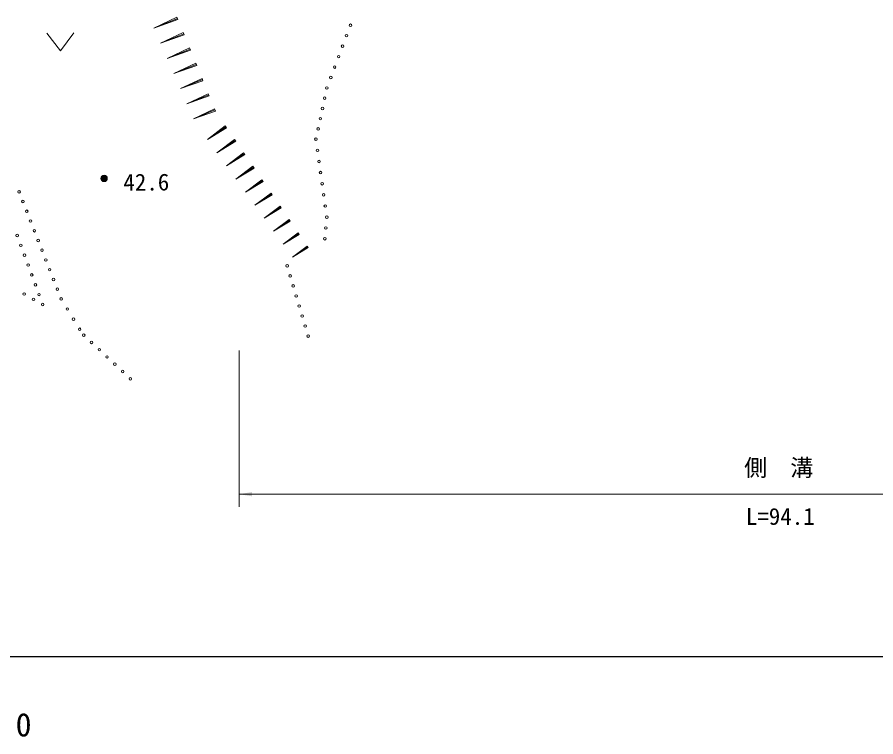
# Model space of a CAD drawing. Units: millimetres, scale not verified. Extents: x 40000 to 680000, y 20000 to 380000.
# Drawn here: x 369836 to 436999, y 198715 to 255030 of the extents above; entities that cross this region are included whole.
import ezdxf
from ezdxf.enums import TextEntityAlignment as Align

# ---------------------------------------------------------------- set-up
doc = ezdxf.new("R2010")
doc.units = ezdxf.units.MM
doc.header["$LTSCALE"] = 1000
doc.header["$PDMODE"] = 32
doc.header["$PDSIZE"] = 500
for name, color, linetype, lineweight in [('M-STR-HTXT', 7, 'Continuous', 13), ('M-TTL-BAND', 7, 'Continuous', 25), ('M-WORK', 1, 'Continuous', 13)]:
    doc.layers.add(name, color=color, linetype=linetype, lineweight=lineweight)
doc.styles.add('ＭＳ ゴシック', font='')
doc.styles.get('ＭＳ ゴシック').set_extended_font_data('MS Gothic')

# ---------------------------------------------------------------- blocks, each defined once
blk = doc.blocks.new('filled_arrow')
at = {"color": 0, "linetype": 'Continuous', "lineweight": -2}
blk.add_solid([(7.5, 1.25), (0, 0), (7.5, -1.25)], dxfattribs=at)

msp = doc.modelspace()

# ---------------------------------------------------------------- linework, layer by layer
at = {"layer": 'M-STR-HTXT'}
for p, q in [((387206, 228958), (387206, 216702)), ((387206, 217702), (472054, 217702))]:
    msp.add_line(p, q, dxfattribs=at)
at = {"layer": 'M-TTL-BAND'}
msp.add_line((40000, 205000), (579000, 205000), dxfattribs=at)
at = {"layer": 'M-WORK'}
for p, q in [((382333, 255030), (380526, 254182)), ((382370, 254938), (380526, 254182)), ((382408, 254846), (380526, 254182)), ((382333, 255030), (382408, 254846)), ((372162, 253781), (373222, 252388)), ((373222, 252388), (374262, 253795)), ((382826, 253826), (381047, 252991)), ((382863, 253736), (381047, 252991)), ((382900, 253645), (381047, 252991)), ((382826, 253826), (382900, 253645)), ((383318, 252625), (381567, 251803)), ((383355, 252536), (381567, 251803)), ((383318, 252625), (383391, 252447)), ((383391, 252447), (381567, 251803)), ((383809, 251427), (382085, 250618)), ((383845, 251339), (382085, 250618)), ((383881, 251251), (382085, 250618)), ((383809, 251427), (383881, 251251)), ((384299, 250232), (382602, 249436)), ((384334, 250146), (382602, 249436)), ((384370, 250059), (382602, 249436)), ((384299, 250232), (384370, 250059)), ((384787, 249040), (383118, 248256)), ((384822, 248955), (383118, 248256)), ((384857, 248869), (383118, 248256)), ((384787, 249040), (384857, 248869)), ((385275, 247850), (383633, 247080)), ((385275, 247850), (385344, 247683)), ((385309, 247766), (383633, 247080)), ((385344, 247683), (383633, 247080)), ((386114, 246517), (384716, 245458)), ((386114, 246517), (386213, 246373)), ((386163, 246445), (384716, 245458)), ((386213, 246373), (384716, 245458)), ((386833, 245462), (385462, 244423)), ((386882, 245391), (385462, 244423)), ((386930, 245320), (385462, 244423)), ((386833, 245462), (386930, 245320)), ((387551, 244410), (386206, 243391)), ((387598, 244341), (386206, 243391)), ((387646, 244271), (386206, 243391)), ((387551, 244410), (387646, 244271)), ((388267, 243361), (386949, 242362)), ((388313, 243293), (386949, 242362)), ((388360, 243224), (386949, 242362)), ((388267, 243361), (388360, 243224)), ((388980, 242314), (387689, 241336)), ((389026, 242247), (387689, 241336)), ((389072, 242180), (387689, 241336)), ((388980, 242314), (389072, 242180)), ((389692, 241270), (388427, 240312)), ((389737, 241205), (388427, 240312)), ((389781, 241139), (388427, 240312)), ((389692, 241270), (389781, 241139)), ((390402, 240229), (389163, 239291)), ((390446, 240165), (389163, 239291)), ((390490, 240101), (389163, 239291)), ((390402, 240229), (390490, 240101)), ((391110, 239191), (389898, 238272)), ((391153, 239128), (389898, 238272)), ((391110, 239191), (391196, 239065)), ((391196, 239065), (389898, 238272)), ((391817, 238155), (390630, 237256)), ((391858, 238094), (390630, 237256)), ((391900, 238032), (390630, 237256)), ((391817, 238155), (391900, 238032)), ((392521, 237122), (391361, 236243)), ((392521, 237122), (392603, 237002)), ((392562, 237062), (391361, 236243)), ((392603, 237002), (391361, 236243))]:
    msp.add_line(p, q, dxfattribs=at)
for centre, radius in [((395908, 254398), 100), ((395599, 253580), 100), ((395290, 252761), 100), ((394982, 251943), 100), ((394673, 251124), 100), ((394365, 250306), 100), ((394056, 249488), 100), ((393886, 248687), 100), ((393715, 247887), 100), ((393545, 247087), 100), ((393374, 246286), 100), ((393204, 245486), 100), ((393325, 244613), 100), ((393447, 243741), 100), ((376637, 242414), 250), ((376637, 242414), 200), ((376637, 242414), 150), ((376637, 242414), 100), ((376637, 242414), 50), ((393569, 242868), 100), ((376637, 242414), 20), ((393691, 241995), 100), ((369985, 241366), 100), ((393813, 241123), 100), ((370284, 240604), 100), ((370583, 239842), 100), ((393935, 240250), 100), ((370881, 239079), 100), ((394057, 239377), 100), ((393977, 238535), 100), ((369837, 237950), 100), ((371180, 238317), 100), ((393897, 237692), 100), ((370122, 237178), 100), ((371479, 237555), 100), ((370407, 236406), 100), ((371778, 236793), 100), ((372076, 236030), 100), ((370691, 235633), 100), ((372375, 235268), 100), ((390958, 235568), 100), ((370976, 234861), 100), ((372674, 234506), 100), ((391192, 234783), 100), ((371261, 234088), 100), ((372973, 233743), 100), ((391426, 233998), 100), ((370387, 233365), 100), ((371546, 233316), 100), ((373272, 232981), 100), ((391661, 233213), 100), ((371109, 232954), 100), ((371831, 232544), 100), ((391895, 232428), 100), ((373756, 232191), 100), ((392129, 231644), 100), ((374241, 231400), 100), ((374726, 230610), 100), ((392364, 230859), 100), ((375041, 230147), 100), ((392598, 230074), 100), ((375650, 229578), 100), ((376258, 229009), 100), ((376866, 228441), 100), ((377475, 227872), 100), ((378083, 227303), 100), ((378691, 226734), 100)]:
    msp.add_circle(centre, radius, dxfattribs=at)
msp.add_point((376637, 242414), dxfattribs=at)

# ---------------------------------------------------------------- block references
at = {"layer": 'M-STR-HTXT', "xscale": 133, "yscale": 133}
msp.add_blockref('filled_arrow', (387206, 217702), dxfattribs=at)

# ---------------------------------------------------------------- texts
at = {"layer": 'M-STR-HTXT', "style": 'ＭＳ ゴシック'}
msp.add_text('側\u3000溝', height=1320, dxfattribs=at).set_placement((426700, 219777), align=Align.MIDDLE_LEFT)
msp.add_text('L=94.1', height=1320, dxfattribs=at).set_placement((429526, 214908), align=Align.BOTTOM_CENTER)
at = {"layer": 'M-TTL-BAND', "style": 'ＭＳ ゴシック'}
msp.add_text('300.0', height=1833, dxfattribs=at).set_placement((367844, 198195), align=Align.BOTTOM_CENTER)
at = {"layer": 'M-WORK', "style": 'ＭＳ ゴシック'}
msp.add_text('42.6', height=1320, rotation=0.38, dxfattribs=at).set_placement((378139, 242107), align=Align.MIDDLE_LEFT)

doc.saveas('drawing.dxf')
